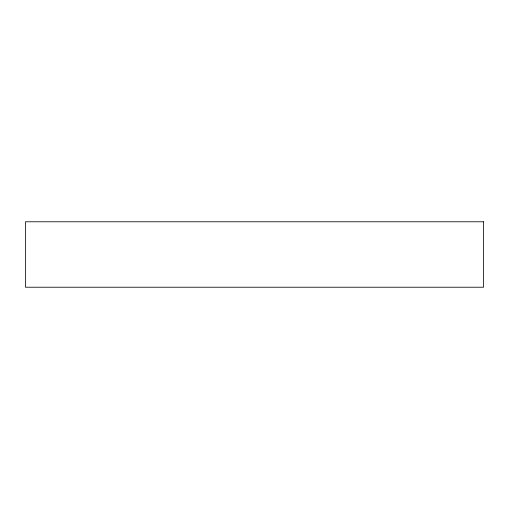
<?xml version="1.0" encoding="UTF-8"?>
<svg xmlns="http://www.w3.org/2000/svg" width="509" height="509" viewBox="0 0 509 509"><rect width="100%" height="100%" fill="white"/><g stroke="black" fill="none" stroke-linecap="round" stroke-linejoin="round"><path stroke-width="0.76" d="M483.55 221.778L25.45 221.778L25.45 287.222L483.55 287.222L483.55 221.778"/></g></svg>
